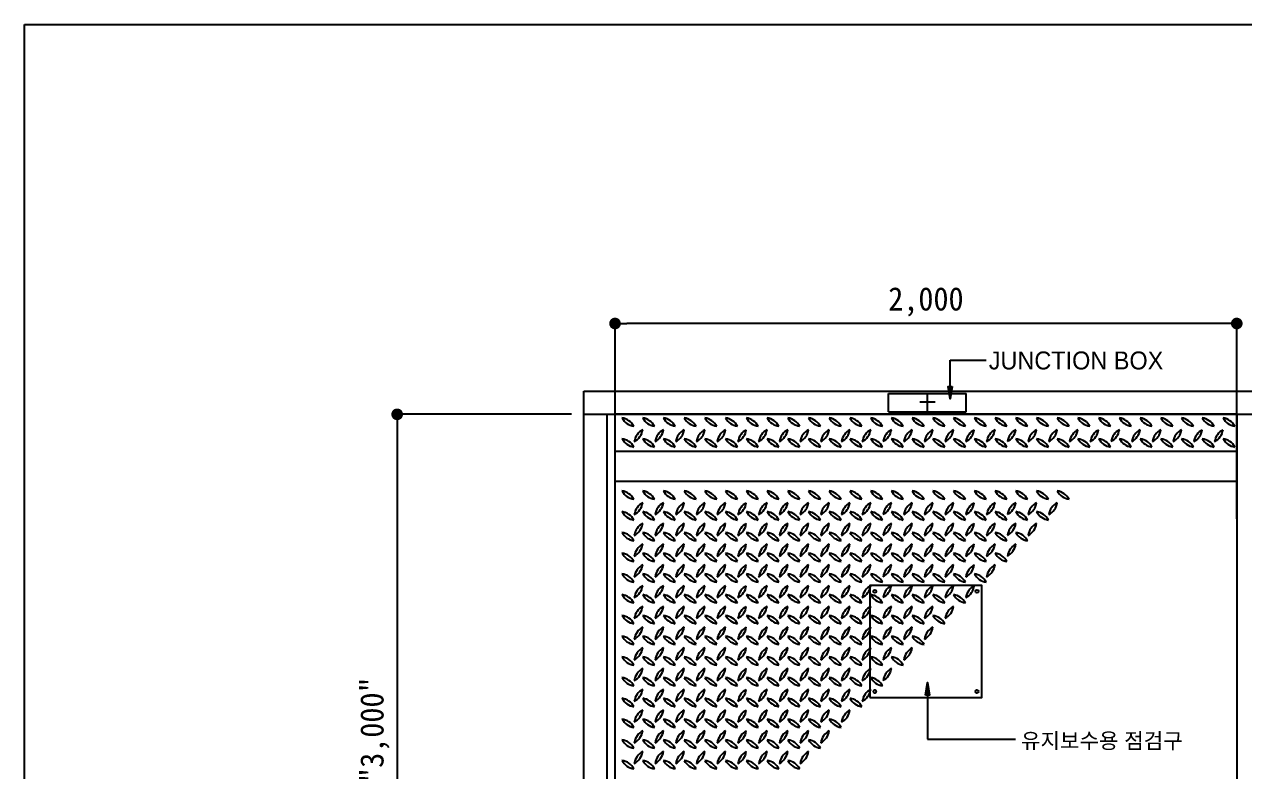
# Model space of a CAD drawing. Header units: millimetres. Extents: x 0 to 24690, y 0 to 8910.
# Drawn here: x 0 to 3922, y 6511 to 8910 of the extents above; entities that cross this region are included whole.
import ezdxf

# ---------------------------------------------------------------- set-up
doc = ezdxf.new("R2010")
doc.units = ezdxf.units.MM
doc.header["$LTSCALE"] = 400
doc.header["$MEASUREMENT"] = 0
doc.header["$PDSIZE"] = -5
doc.linetypes.add('HIDDEN', pattern=[9.525, 6.35, -3.175])
doc.layers.get('0').update_dxf_attribs({"linetype": 'CONTINUOUS'})
doc.layers.get('Defpoints').update_dxf_attribs({"color": 161, "linetype": 'CONTINUOUS'})
for name, color, linetype in [('DIM', 7, 'CONTINUOUS'), ('SOLID_COL', 7, 'CONTINUOUS'), ('건축120130$0$MARK', 3, 'CONTINUOUS')]:
    doc.layers.add(name, color=color, linetype=linetype)
doc.styles.add('2020음성 1차', font='나눔고딕Bold.ttf')
doc.styles.get("Standard").update_dxf_attribs({"font": 'SYMBOL'})
doc.styles.add('돋움체', font='')
doc.styles.add('울릉도M', font='')
doc.styles.get('돋움체').set_extended_font_data('DotumChe')
doc.styles.get('울릉도M').set_extended_font_data('HY울릉도M')
doc.dimstyles.new('std_style', dxfattribs={"dimtxt": 3, "dimasz": 1, "dimexe": 1.5, "dimexo": 2, "dimgap": 1, "dimtad": 1, "dimtoh": 1, "dimdec": 0, "dimzin": 0, "dimdsep": 46, "dimtxsty": 'Standard', "dimblk": '01420DDOT01', "dimblk1": '01420DDOT01', "dimblk2": '01420DDOT01', "dimcen": 2.5, "dimdle": 8, "dimclrd": 256, "dimclre": 256, "dimclrt": 256, "dimadec": 1, "dimazin": 0, "dimtfac": 1, "dimtdec": 0, "dimtix": 1, "dimtmove": 2, "dimatfit": 3, "dimldrblk": 'CLOSEDBLANK', "dimfxl": 1, "dimtolj": 1, "dimtzin": 0, "dimlwd": -1, "dimlwe": -1, "dimarcsym": 0})
doc.dimstyles.new('류재성$0', dxfattribs={"dimscale": 50, "dimtxt": 3, "dimasz": 1.5, "dimexe": 0, "dimexo": 2, "dimgap": 1, "dimtad": 1, "dimdec": 0, "dimdsep": 46, "dimlunit": 6, "dimtxsty": '2020음성 1차', "dimblk1": 'DOT', "dimblk2": 'DOT', "dimsah": 1, "dimcen": 0.09, "dimclrt": 4, "dimadec": 0, "dimazin": 0, "dimtfac": 1, "dimtdec": 4, "dimtofl": 0, "dimtmove": 0, "dimatfit": 3, "dimldrblk": 'DOT', "dimfxl": 1, "dimtolj": 1, "dimtzin": 0, "dimarcsym": 0})

# ---------------------------------------------------------------- blocks, each defined once
blk = doc.blocks.new('_Dot')
at = {"color": 0, "linetype": 'ByBlock', "lineweight": -2}
blk.add_line((-0.5, 0), (-1, 0), dxfattribs=at)
at = {"color": 0, "linetype": 'ByBlock', "const_width": 0.5}
blk.add_lwpolyline([(-0.25, 0, 1), (0.25, 0, 1)], format="xyb", close=True, dxfattribs=at)
blk = doc.blocks.new('*D59')
at = {"layer": 'Defpoints', "color": 0}
for p in [(1809.9, 7656.4), (1199.2, 4656.4), (1524.9, 4656.4)]:
    blk.add_point(p, dxfattribs=at)
at = {"layer": 'SOLID_COL', "color": 0, "lineweight": -2}
for p, q in [((1759.9, 7656.4), (1199.2, 7656.4)), ((1199.2, 7618.9), (1199.2, 4693.9)), ((1474.9, 4656.4), (1199.2, 4656.4))]:
    blk.add_line(p, q, dxfattribs=at)
at = {"layer": 'SOLID_COL', "color": 0, "linetype": 'ByBlock', "lineweight": -2, "xscale": 37.5, "yscale": 37.5, "zscale": 37.5}
for p, rotation in [((1199.2, 7656.4), 90), ((1199.2, 4656.4), 270)]:
    blk.add_blockref('_Dot', p, dxfattribs=dict(at, rotation=rotation))
at = {"layer": 'SOLID_COL', "color": 4, "insert": (1127.5, 6156.4), "char_height": 75, "attachment_point": 5, "rotation": 90, "style": '돋움체'}
blk.add_mtext('\\A1;DOCK LEVELER LENGTH="3,000"', dxfattribs=at)
blk = doc.blocks.new('*D65')
at = {"layer": 'Defpoints', "color": 0}
for p in [(1899.9, 7948.4), (1899.9, 7270.3), (3899.9, 7270.3)]:
    blk.add_point(p, dxfattribs=at)
at = {"layer": 'SOLID_COL', "color": 0, "lineweight": -2}
for p, q in [((1899.9, 7320.3), (1899.9, 7948.4)), ((3862.4, 7948.4), (1937.4, 7948.4)), ((3899.9, 7320.3), (3899.9, 7948.4))]:
    blk.add_line(p, q, dxfattribs=at)
at = {"layer": 'SOLID_COL', "color": 0, "linetype": 'ByBlock', "lineweight": -2, "xscale": 37.5, "yscale": 37.5, "zscale": 37.5, "rotation": 180}
blk.add_blockref('_Dot', (1899.9, 7948.4), dxfattribs=at)
at = {"layer": 'SOLID_COL', "color": 0, "linetype": 'ByBlock', "lineweight": -2, "xscale": 37.5, "yscale": 37.5, "zscale": 37.5}
blk.add_blockref('_Dot', (3899.9, 7948.4), dxfattribs=at)
at = {"layer": 'SOLID_COL', "color": 4, "insert": (2899.9, 8018), "char_height": 75, "attachment_point": 5, "style": '돋움체'}
blk.add_mtext('\\A1;2,000', dxfattribs=at)
blk = doc.blocks.new('01420DDOT01')
blk.add_line((-1.5, 0), (1.5, 0))
at = {"const_width": 0.5}
blk.add_lwpolyline([(-0.25, 0, 1), (0.25, 0, 1)], format="xyb", close=True, dxfattribs=at)

msp = doc.modelspace()

# ---------------------------------------------------------------- linework, layer by layer
at = {"color": 4}
for p, q in [((1899.9, 4656.4), (1899.9, 7656.4)), ((3899.9, 7656.4), (1899.9, 7656.4)), ((3899.9, 7656.4), (3899.9, 4656.4))]:
    msp.add_line(p, q, dxfattribs=at)
for p, q in [((3899.9, 7536.4), (1899.9, 7536.4)), ((3899.9, 7440.8), (1899.9, 7440.8))]:
    msp.add_line(p, q)
msp.add_lwpolyline([(2719.9, 6746.4), (3079.9, 6746.4), (3079.9, 7106.4), (2719.9, 7106.4)], close=True)
for centre in [(2735.7, 7087.5), (3064.2, 7087.5), (2735.7, 6765.3), (3064.2, 6765.3)]:
    msp.add_circle(centre, 5)
for centre, start, end in [((1968.2, 7669.2), 208.0444, 261.459), ((1914.6, 7593.5), 28.0444, 81.459), ((2034.8, 7669.2), 208.0444, 261.459), ((1981.3, 7593.5), 28.0444, 81.459), ((2101.5, 7669.2), 208.0444, 261.459), ((2048, 7593.5), 28.0444, 81.459), ((2168.2, 7669.2), 208.0444, 261.459), ((2114.6, 7593.5), 28.0444, 81.459), ((2234.8, 7669.2), 208.0444, 261.459), ((2181.3, 7593.5), 28.0444, 81.459), ((2301.5, 7669.2), 208.0444, 261.459), ((2248, 7593.5), 28.0444, 81.459), ((2368.2, 7669.2), 208.0444, 261.459), ((2314.6, 7593.5), 28.0444, 81.459), ((2434.8, 7669.2), 208.0444, 261.459), ((2381.3, 7593.5), 28.0444, 81.459), ((2501.5, 7669.2), 208.0444, 261.459), ((2448, 7593.5), 28.0444, 81.459), ((2568.2, 7669.2), 208.0444, 261.459), ((2514.6, 7593.5), 28.0444, 81.459), ((2634.8, 7669.2), 208.0444, 261.459), ((2581.3, 7593.5), 28.0444, 81.459), ((2701.5, 7669.2), 208.0444, 261.459), ((2648, 7593.5), 28.0444, 81.459), ((2768.2, 7669.2), 208.0444, 261.459), ((2714.6, 7593.5), 28.0444, 81.459), ((2834.8, 7669.2), 208.0444, 261.459), ((2781.3, 7593.5), 28.0444, 81.459), ((2901.5, 7669.2), 208.0444, 261.459), ((2848, 7593.5), 28.0444, 81.459), ((2968.2, 7669.2), 208.0444, 261.459), ((2914.6, 7593.5), 28.0444, 81.459), ((3034.8, 7669.2), 208.0444, 261.459), ((2981.3, 7593.5), 28.0444, 81.459), ((3101.5, 7669.2), 208.0444, 261.459), ((3048, 7593.5), 28.0444, 81.459), ((3168.2, 7669.2), 208.0444, 261.459), ((3114.6, 7593.5), 28.0444, 81.459), ((3234.8, 7669.2), 208.0444, 261.459), ((3181.3, 7593.5), 28.0444, 81.459), ((3301.5, 7669.2), 208.0444, 261.459), ((3248, 7593.5), 28.0444, 81.459), ((3368.2, 7669.2), 208.0444, 261.459), ((3314.6, 7593.5), 28.0444, 81.459), ((3434.8, 7669.2), 208.0444, 261.459), ((3381.3, 7593.5), 28.0444, 81.459), ((3501.5, 7669.2), 208.0444, 261.459), ((3448, 7593.5), 28.0444, 81.459), ((3568.2, 7669.2), 208.0444, 261.459), ((3514.6, 7593.5), 28.0444, 81.459), ((3634.8, 7669.2), 208.0444, 261.459), ((3581.3, 7593.5), 28.0444, 81.459), ((3701.5, 7669.2), 208.0444, 261.459), ((3648, 7593.5), 28.0444, 81.459), ((3768.2, 7669.2), 208.0444, 261.459), ((3714.6, 7593.5), 28.0444, 81.459), ((3834.8, 7669.2), 208.0444, 261.459), ((3781.3, 7593.5), 28.0444, 81.459), ((3901.5, 7669.2), 208.0444, 261.459), ((3848, 7593.5), 28.0444, 81.459), ((1914.6, 7526.8), 28.0444, 81.459), ((1968.2, 7602.6), 208.0444, 261.459), ((1937.5, 7614.6), 298.0444, 351.459), ((2013.3, 7561), 118.0444, 171.459), ((1981.3, 7526.8), 28.0444, 81.459), ((2034.8, 7602.6), 208.0444, 261.459), ((2004.2, 7614.6), 298.0444, 351.459), ((2079.9, 7561), 118.0444, 171.459), ((2048, 7526.8), 28.0444, 81.459), ((2101.5, 7602.6), 208.0444, 261.459), ((2070.9, 7614.6), 298.0444, 351.459), ((2146.6, 7561), 118.0444, 171.459), ((2168.2, 7602.6), 208.0444, 261.459), ((2114.6, 7526.8), 28.0444, 81.459), ((2137.5, 7614.6), 298.0444, 351.459), ((2213.3, 7561), 118.0444, 171.459), ((2234.8, 7602.6), 208.0444, 261.459), ((2181.3, 7526.8), 28.0444, 81.459), ((2204.2, 7614.6), 298.0444, 351.459), ((2279.9, 7561), 118.0444, 171.459), ((2301.5, 7602.6), 208.0444, 261.459), ((2248, 7526.8), 28.0444, 81.459), ((2270.9, 7614.6), 298.0444, 351.459), ((2346.6, 7561), 118.0444, 171.459), ((2368.2, 7602.6), 208.0444, 261.459), ((2314.6, 7526.8), 28.0444, 81.459), ((2337.5, 7614.6), 298.0444, 351.459), ((2413.3, 7561), 118.0444, 171.459), ((2434.8, 7602.6), 208.0444, 261.459), ((2381.3, 7526.8), 28.0444, 81.459), ((2404.2, 7614.6), 298.0444, 351.459), ((2479.9, 7561), 118.0444, 171.459), ((2501.5, 7602.6), 208.0444, 261.459), ((2448, 7526.8), 28.0444, 81.459), ((2470.9, 7614.6), 298.0444, 351.459), ((2546.6, 7561), 118.0444, 171.459), ((2568.2, 7602.6), 208.0444, 261.459), ((2514.6, 7526.8), 28.0444, 81.459), ((2537.5, 7614.6), 298.0444, 351.459), ((2613.3, 7561), 118.0444, 171.459), ((2634.8, 7602.6), 208.0444, 261.459), ((2581.3, 7526.8), 28.0444, 81.459), ((2604.2, 7614.6), 298.0444, 351.459), ((2679.9, 7561), 118.0444, 171.459), ((2701.5, 7602.6), 208.0444, 261.459), ((2648, 7526.8), 28.0444, 81.459), ((2670.9, 7614.6), 298.0444, 351.459), ((2746.6, 7561), 118.0444, 171.459), ((2768.2, 7602.6), 208.0444, 261.459), ((2714.6, 7526.8), 28.0444, 81.459), ((2737.5, 7614.6), 298.0444, 351.459), ((2813.3, 7561), 118.0444, 171.459), ((2834.8, 7602.6), 208.0444, 261.459), ((2781.3, 7526.8), 28.0444, 81.459), ((2804.2, 7614.6), 298.0444, 351.459), ((2879.9, 7561), 118.0444, 171.459), ((2901.5, 7602.6), 208.0444, 261.459), ((2848, 7526.8), 28.0444, 81.459), ((2870.9, 7614.6), 298.0444, 351.459), ((2946.6, 7561), 118.0444, 171.459), ((2968.2, 7602.6), 208.0444, 261.459), ((2914.6, 7526.8), 28.0444, 81.459), ((2937.5, 7614.6), 298.0444, 351.459), ((3013.3, 7561), 118.0444, 171.459), ((3034.8, 7602.6), 208.0444, 261.459), ((2981.3, 7526.8), 28.0444, 81.459), ((3004.2, 7614.6), 298.0444, 351.459), ((3079.9, 7561), 118.0444, 171.459), ((3101.5, 7602.6), 208.0444, 261.459), ((3048, 7526.8), 28.0444, 81.459), ((3070.9, 7614.6), 298.0444, 351.459), ((3146.6, 7561), 118.0444, 171.459), ((3168.2, 7602.6), 208.0444, 261.459), ((3114.6, 7526.8), 28.0444, 81.459), ((3137.5, 7614.6), 298.0444, 351.459), ((3213.3, 7561), 118.0444, 171.459), ((3234.8, 7602.6), 208.0444, 261.459), ((3181.3, 7526.8), 28.0444, 81.459), ((3204.2, 7614.6), 298.0444, 351.459), ((3279.9, 7561), 118.0444, 171.459), ((3301.5, 7602.6), 208.0444, 261.459), ((3248, 7526.8), 28.0444, 81.459), ((3270.9, 7614.6), 298.0444, 351.459), ((3346.6, 7561), 118.0444, 171.459), ((3368.2, 7602.6), 208.0444, 261.459), ((3314.6, 7526.8), 28.0444, 81.459), ((3337.5, 7614.6), 298.0444, 351.459), ((3413.3, 7561), 118.0444, 171.459), ((3434.8, 7602.6), 208.0444, 261.459), ((3381.3, 7526.8), 28.0444, 81.459), ((3404.2, 7614.6), 298.0444, 351.459), ((3479.9, 7561), 118.0444, 171.459), ((3501.5, 7602.6), 208.0444, 261.459), ((3448, 7526.8), 28.0444, 81.459), ((3470.9, 7614.6), 298.0444, 351.459), ((3546.6, 7561), 118.0444, 171.459), ((3568.2, 7602.6), 208.0444, 261.459), ((3514.6, 7526.8), 28.0444, 81.459), ((3537.5, 7614.6), 298.0444, 351.459), ((3613.3, 7561), 118.0444, 171.459), ((3634.8, 7602.6), 208.0444, 261.459), ((3581.3, 7526.8), 28.0444, 81.459), ((3604.2, 7614.6), 298.0444, 351.459), ((3679.9, 7561), 118.0444, 171.459), ((3701.5, 7602.6), 208.0444, 261.459), ((3648, 7526.8), 28.0444, 81.459), ((3670.9, 7614.6), 298.0444, 351.459), ((3746.6, 7561), 118.0444, 171.459), ((3768.2, 7602.6), 208.0444, 261.459), ((3714.6, 7526.8), 28.0444, 81.459), ((3737.5, 7614.6), 298.0444, 351.459), ((3813.3, 7561), 118.0444, 171.459), ((3834.8, 7602.6), 208.0444, 261.459), ((3781.3, 7526.8), 28.0444, 81.459), ((3804.2, 7614.6), 298.0444, 351.459), ((3879.9, 7561), 118.0444, 171.459), ((3901.5, 7602.6), 208.0444, 261.459), ((3848, 7526.8), 28.0444, 81.459), ((1968.2, 7434.6), 208.0444, 261.459), ((1914.6, 7358.8), 28.0444, 81.459), ((2034.8, 7434.6), 208.0444, 261.459), ((1981.3, 7358.8), 28.0444, 81.459), ((2101.5, 7434.6), 208.0444, 261.459), ((2048, 7358.8), 28.0444, 81.459), ((2168.2, 7434.6), 208.0444, 261.459), ((2114.6, 7358.8), 28.0444, 81.459), ((2234.8, 7434.6), 208.0444, 261.459), ((2181.3, 7358.8), 28.0444, 81.459), ((2301.5, 7434.6), 208.0444, 261.459), ((2248, 7358.8), 28.0444, 81.459), ((2368.2, 7434.6), 208.0444, 261.459), ((2314.6, 7358.8), 28.0444, 81.459), ((2434.8, 7434.6), 208.0444, 261.459), ((2381.3, 7358.8), 28.0444, 81.459), ((2501.5, 7434.6), 208.0444, 261.459), ((2448, 7358.8), 28.0444, 81.459), ((2568.2, 7434.6), 208.0444, 261.459), ((2514.6, 7358.8), 28.0444, 81.459), ((2634.8, 7434.6), 208.0444, 261.459), ((2581.3, 7358.8), 28.0444, 81.459), ((2701.5, 7434.6), 208.0444, 261.459), ((2648, 7358.8), 28.0444, 81.459), ((2768.2, 7434.6), 208.0444, 261.459), ((2714.6, 7358.8), 28.0444, 81.459), ((2834.8, 7434.6), 208.0444, 261.459), ((2781.3, 7358.8), 28.0444, 81.459), ((2901.5, 7434.6), 208.0444, 261.459), ((2848, 7358.8), 28.0444, 81.459), ((2968.2, 7434.6), 208.0444, 261.459), ((2914.6, 7358.8), 28.0444, 81.459), ((3034.8, 7434.6), 208.0444, 261.459), ((2981.3, 7358.8), 28.0444, 81.459), ((3101.5, 7434.6), 208.0444, 261.459), ((3048, 7358.8), 28.0444, 81.459), ((3168.2, 7434.6), 208.0444, 261.459), ((3114.6, 7358.8), 28.0444, 81.459), ((3234.8, 7434.6), 208.0444, 261.459), ((3181.3, 7358.8), 28.0444, 81.459), ((3301.5, 7434.6), 208.0444, 261.459), ((3248, 7358.8), 28.0444, 81.459), ((3368.2, 7434.6), 208.0444, 261.459), ((3314.6, 7358.8), 28.0444, 81.459), ((1914.6, 7292.2), 28.0444, 81.459), ((1968.2, 7367.9), 208.0444, 261.459), ((1937.5, 7379.9), 298.0444, 351.459), ((2013.3, 7326.3), 118.0444, 171.459), ((1981.3, 7292.2), 28.0444, 81.459), ((2034.8, 7367.9), 208.0444, 261.459), ((2004.2, 7379.9), 298.0444, 351.459), ((2079.9, 7326.3), 118.0444, 171.459), ((2048, 7292.2), 28.0444, 81.459), ((2101.5, 7367.9), 208.0444, 261.459), ((2070.9, 7379.9), 298.0444, 351.459), ((2146.6, 7326.3), 118.0444, 171.459), ((2168.2, 7367.9), 208.0444, 261.459), ((2114.6, 7292.2), 28.0444, 81.459), ((2137.5, 7379.9), 298.0444, 351.459), ((2213.3, 7326.3), 118.0444, 171.459), ((2234.8, 7367.9), 208.0444, 261.459), ((2181.3, 7292.2), 28.0444, 81.459), ((2204.2, 7379.9), 298.0444, 351.459), ((2279.9, 7326.3), 118.0444, 171.459), ((2301.5, 7367.9), 208.0444, 261.459), ((2248, 7292.2), 28.0444, 81.459), ((2270.9, 7379.9), 298.0444, 351.459), ((2346.6, 7326.3), 118.0444, 171.459), ((2368.2, 7367.9), 208.0444, 261.459), ((2314.6, 7292.2), 28.0444, 81.459), ((2337.5, 7379.9), 298.0444, 351.459), ((2413.3, 7326.3), 118.0444, 171.459), ((2434.8, 7367.9), 208.0444, 261.459), ((2381.3, 7292.2), 28.0444, 81.459), ((2404.2, 7379.9), 298.0444, 351.459), ((2479.9, 7326.3), 118.0444, 171.459), ((2501.5, 7367.9), 208.0444, 261.459), ((2448, 7292.2), 28.0444, 81.459), ((2470.9, 7379.9), 298.0444, 351.459), ((2546.6, 7326.3), 118.0444, 171.459), ((2568.2, 7367.9), 208.0444, 261.459), ((2514.6, 7292.2), 28.0444, 81.459), ((2537.5, 7379.9), 298.0444, 351.459), ((2613.3, 7326.3), 118.0444, 171.459), ((2634.8, 7367.9), 208.0444, 261.459), ((2581.3, 7292.2), 28.0444, 81.459), ((2604.2, 7379.9), 298.0444, 351.459), ((2679.9, 7326.3), 118.0444, 171.459), ((2701.5, 7367.9), 208.0444, 261.459), ((2648, 7292.2), 28.0444, 81.459), ((2670.9, 7379.9), 298.0444, 351.459), ((2746.6, 7326.3), 118.0444, 171.459), ((2768.2, 7367.9), 208.0444, 261.459), ((2714.6, 7292.2), 28.0444, 81.459), ((2737.5, 7379.9), 298.0444, 351.459), ((2813.3, 7326.3), 118.0444, 171.459), ((2834.8, 7367.9), 208.0444, 261.459), ((2781.3, 7292.2), 28.0444, 81.459), ((2804.2, 7379.9), 298.0444, 351.459), ((2879.9, 7326.3), 118.0444, 171.459), ((2901.5, 7367.9), 208.0444, 261.459), ((2848, 7292.2), 28.0444, 81.459), ((2870.9, 7379.9), 298.0444, 351.459), ((2946.6, 7326.3), 118.0444, 171.459), ((2968.2, 7367.9), 208.0444, 261.459), ((2914.6, 7292.2), 28.0444, 81.459), ((2937.5, 7379.9), 298.0444, 351.459), ((3013.3, 7326.3), 118.0444, 171.459), ((3034.8, 7367.9), 208.0444, 261.459), ((2981.3, 7292.2), 28.0444, 81.459), ((3004.2, 7379.9), 298.0444, 351.459), ((3079.9, 7326.3), 118.0444, 171.459), ((3101.5, 7367.9), 208.0444, 261.459), ((3048, 7292.2), 28.0444, 81.459), ((3070.9, 7379.9), 298.0444, 351.459), ((3146.6, 7326.3), 118.0444, 171.459), ((3168.2, 7367.9), 208.0444, 261.459), ((3114.6, 7292.2), 28.0444, 81.459), ((3137.5, 7379.9), 298.0444, 351.459), ((3213.3, 7326.3), 118.0444, 171.459), ((3234.8, 7367.9), 208.0444, 261.459), ((3181.3, 7292.2), 28.0444, 81.459), ((3204.2, 7379.9), 298.0444, 351.459), ((3279.9, 7326.3), 118.0444, 171.459), ((3301.5, 7367.9), 208.0444, 261.459), ((3248, 7292.2), 28.0444, 81.459), ((3270.9, 7379.9), 298.0444, 351.459), ((3346.6, 7326.3), 118.0444, 171.459), ((1937.5, 7313.2), 298.0444, 351.459), ((2013.3, 7259.7), 118.0444, 171.459), ((2004.2, 7313.2), 298.0444, 351.459), ((2079.9, 7259.7), 118.0444, 171.459), ((2070.9, 7313.2), 298.0444, 351.459), ((2146.6, 7259.7), 118.0444, 171.459), ((2137.5, 7313.2), 298.0444, 351.459), ((2213.3, 7259.7), 118.0444, 171.459), ((2204.2, 7313.2), 298.0444, 351.459), ((2279.9, 7259.7), 118.0444, 171.459), ((2270.9, 7313.2), 298.0444, 351.459), ((2346.6, 7259.7), 118.0444, 171.459), ((2337.5, 7313.2), 298.0444, 351.459), ((2413.3, 7259.7), 118.0444, 171.459), ((2404.2, 7313.2), 298.0444, 351.459), ((2479.9, 7259.7), 118.0444, 171.459), ((2470.9, 7313.2), 298.0444, 351.459), ((2546.6, 7259.7), 118.0444, 171.459), ((2537.5, 7313.2), 298.0444, 351.459), ((2613.3, 7259.7), 118.0444, 171.459), ((2604.2, 7313.2), 298.0444, 351.459), ((2679.9, 7259.7), 118.0444, 171.459), ((2670.9, 7313.2), 298.0444, 351.459), ((2746.6, 7259.7), 118.0444, 171.459), ((2737.5, 7313.2), 298.0444, 351.459), ((2813.3, 7259.7), 118.0444, 171.459), ((2804.2, 7313.2), 298.0444, 351.459), ((2879.9, 7259.7), 118.0444, 171.459), ((2870.9, 7313.2), 298.0444, 351.459), ((2946.6, 7259.7), 118.0444, 171.459), ((2937.5, 7313.2), 298.0444, 351.459), ((3013.3, 7259.7), 118.0444, 171.459), ((3004.2, 7313.2), 298.0444, 351.459), ((3079.9, 7259.7), 118.0444, 171.459), ((3070.9, 7313.2), 298.0444, 351.459), ((3146.6, 7259.7), 118.0444, 171.459), ((3137.5, 7313.2), 298.0444, 351.459), ((3213.3, 7259.7), 118.0444, 171.459), ((3204.2, 7313.2), 298.0444, 351.459), ((3279.9, 7259.7), 118.0444, 171.459), ((1968.2, 7301.2), 208.0444, 261.459), ((1914.6, 7225.5), 28.0444, 81.459), ((2034.8, 7301.2), 208.0444, 261.459), ((1981.3, 7225.5), 28.0444, 81.459), ((2101.5, 7301.2), 208.0444, 261.459), ((2048, 7225.5), 28.0444, 81.459), ((2168.2, 7301.2), 208.0444, 261.459), ((2114.6, 7225.5), 28.0444, 81.459), ((2234.8, 7301.2), 208.0444, 261.459), ((2181.3, 7225.5), 28.0444, 81.459), ((2301.5, 7301.2), 208.0444, 261.459), ((2248, 7225.5), 28.0444, 81.459), ((2368.2, 7301.2), 208.0444, 261.459), ((2314.6, 7225.5), 28.0444, 81.459), ((2434.8, 7301.2), 208.0444, 261.459), ((2381.3, 7225.5), 28.0444, 81.459), ((2501.5, 7301.2), 208.0444, 261.459), ((2448, 7225.5), 28.0444, 81.459), ((2568.2, 7301.2), 208.0444, 261.459), ((2514.6, 7225.5), 28.0444, 81.459), ((2634.8, 7301.2), 208.0444, 261.459), ((2581.3, 7225.5), 28.0444, 81.459), ((2701.5, 7301.2), 208.0444, 261.459), ((2648, 7225.5), 28.0444, 81.459), ((2768.2, 7301.2), 208.0444, 261.459), ((2714.6, 7225.5), 28.0444, 81.459), ((2834.8, 7301.2), 208.0444, 261.459), ((2781.3, 7225.5), 28.0444, 81.459), ((2901.5, 7301.2), 208.0444, 261.459), ((2848, 7225.5), 28.0444, 81.459), ((2968.2, 7301.2), 208.0444, 261.459), ((2914.6, 7225.5), 28.0444, 81.459), ((3034.8, 7301.2), 208.0444, 261.459), ((2981.3, 7225.5), 28.0444, 81.459), ((3101.5, 7301.2), 208.0444, 261.459), ((3048, 7225.5), 28.0444, 81.459), ((3168.2, 7301.2), 208.0444, 261.459), ((3114.6, 7225.5), 28.0444, 81.459), ((3234.8, 7301.2), 208.0444, 261.459), ((3181.3, 7225.5), 28.0444, 81.459), ((1937.5, 7246.5), 298.0444, 351.459), ((2013.3, 7193), 118.0444, 171.459), ((2004.2, 7246.5), 298.0444, 351.459), ((2079.9, 7193), 118.0444, 171.459), ((2070.9, 7246.5), 298.0444, 351.459), ((2146.6, 7193), 118.0444, 171.459), ((2137.5, 7246.5), 298.0444, 351.459), ((2213.3, 7193), 118.0444, 171.459), ((2204.2, 7246.5), 298.0444, 351.459), ((2279.9, 7193), 118.0444, 171.459), ((2270.9, 7246.5), 298.0444, 351.459), ((2346.6, 7193), 118.0444, 171.459), ((2337.5, 7246.5), 298.0444, 351.459), ((2413.3, 7193), 118.0444, 171.459), ((2404.2, 7246.5), 298.0444, 351.459), ((2479.9, 7193), 118.0444, 171.459), ((2470.9, 7246.5), 298.0444, 351.459), ((2546.6, 7193), 118.0444, 171.459), ((2537.5, 7246.5), 298.0444, 351.459), ((2613.3, 7193), 118.0444, 171.459), ((2604.2, 7246.5), 298.0444, 351.459), ((2679.9, 7193), 118.0444, 171.459), ((2670.9, 7246.5), 298.0444, 351.459), ((2746.6, 7193), 118.0444, 171.459), ((2737.5, 7246.5), 298.0444, 351.459), ((2813.3, 7193), 118.0444, 171.459), ((2804.2, 7246.5), 298.0444, 351.459), ((2879.9, 7193), 118.0444, 171.459), ((2870.9, 7246.5), 298.0444, 351.459), ((2946.6, 7193), 118.0444, 171.459), ((2937.5, 7246.5), 298.0444, 351.459), ((3013.3, 7193), 118.0444, 171.459), ((3004.2, 7246.5), 298.0444, 351.459), ((3079.9, 7193), 118.0444, 171.459), ((3070.9, 7246.5), 298.0444, 351.459), ((3146.6, 7193), 118.0444, 171.459), ((3137.5, 7246.5), 298.0444, 351.459), ((3213.3, 7193), 118.0444, 171.459), ((1968.2, 7234.6), 208.0444, 261.459), ((1914.6, 7158.8), 28.0444, 81.459), ((2034.8, 7234.6), 208.0444, 261.459), ((1981.3, 7158.8), 28.0444, 81.459), ((2101.5, 7234.6), 208.0444, 261.459), ((2048, 7158.8), 28.0444, 81.459), ((2168.2, 7234.6), 208.0444, 261.459), ((2114.6, 7158.8), 28.0444, 81.459), ((2234.8, 7234.6), 208.0444, 261.459), ((2181.3, 7158.8), 28.0444, 81.459), ((2301.5, 7234.6), 208.0444, 261.459), ((2248, 7158.8), 28.0444, 81.459), ((2368.2, 7234.6), 208.0444, 261.459), ((2314.6, 7158.8), 28.0444, 81.459), ((2434.8, 7234.6), 208.0444, 261.459), ((2381.3, 7158.8), 28.0444, 81.459), ((2501.5, 7234.6), 208.0444, 261.459), ((2448, 7158.8), 28.0444, 81.459), ((2568.2, 7234.6), 208.0444, 261.459), ((2514.6, 7158.8), 28.0444, 81.459), ((2634.8, 7234.6), 208.0444, 261.459), ((2581.3, 7158.8), 28.0444, 81.459), ((2701.5, 7234.6), 208.0444, 261.459), ((2648, 7158.8), 28.0444, 81.459), ((2768.2, 7234.6), 208.0444, 261.459), ((2714.6, 7158.8), 28.0444, 81.459), ((2834.8, 7234.6), 208.0444, 261.459), ((2781.3, 7158.8), 28.0444, 81.459), ((2901.5, 7234.6), 208.0444, 261.459), ((2848, 7158.8), 28.0444, 81.459), ((2968.2, 7234.6), 208.0444, 261.459), ((2914.6, 7158.8), 28.0444, 81.459), ((3034.8, 7234.6), 208.0444, 261.459), ((2981.3, 7158.8), 28.0444, 81.459), ((3101.5, 7234.6), 208.0444, 261.459), ((3048, 7158.8), 28.0444, 81.459), ((3168.2, 7234.6), 208.0444, 261.459), ((3114.6, 7158.8), 28.0444, 81.459), ((1968.2, 7167.9), 208.0444, 261.459), ((1914.6, 7092.2), 28.0444, 81.459), ((1937.5, 7179.9), 298.0444, 351.459), ((2013.3, 7126.3), 118.0444, 171.459), ((2034.8, 7167.9), 208.0444, 261.459), ((1981.3, 7092.2), 28.0444, 81.459), ((2004.2, 7179.9), 298.0444, 351.459), ((2079.9, 7126.3), 118.0444, 171.459), ((2101.5, 7167.9), 208.0444, 261.459), ((2048, 7092.2), 28.0444, 81.459), ((2070.9, 7179.9), 298.0444, 351.459), ((2146.6, 7126.3), 118.0444, 171.459), ((2168.2, 7167.9), 208.0444, 261.459), ((2114.6, 7092.2), 28.0444, 81.459), ((2137.5, 7179.9), 298.0444, 351.459), ((2213.3, 7126.3), 118.0444, 171.459), ((2234.8, 7167.9), 208.0444, 261.459), ((2181.3, 7092.2), 28.0444, 81.459), ((2204.2, 7179.9), 298.0444, 351.459), ((2279.9, 7126.3), 118.0444, 171.459), ((2301.5, 7167.9), 208.0444, 261.459), ((2248, 7092.2), 28.0444, 81.459), ((2270.9, 7179.9), 298.0444, 351.459), ((2346.6, 7126.3), 118.0444, 171.459), ((2368.2, 7167.9), 208.0444, 261.459), ((2314.6, 7092.2), 28.0444, 81.459), ((2337.5, 7179.9), 298.0444, 351.459), ((2413.3, 7126.3), 118.0444, 171.459), ((2434.8, 7167.9), 208.0444, 261.459), ((2381.3, 7092.2), 28.0444, 81.459), ((2404.2, 7179.9), 298.0444, 351.459), ((2479.9, 7126.3), 118.0444, 171.459), ((2501.5, 7167.9), 208.0444, 261.459), ((2448, 7092.2), 28.0444, 81.459), ((2470.9, 7179.9), 298.0444, 351.459), ((2546.6, 7126.3), 118.0444, 171.459), ((2568.2, 7167.9), 208.0444, 261.459), ((2514.6, 7092.2), 28.0444, 81.459), ((2537.5, 7179.9), 298.0444, 351.459), ((2613.3, 7126.3), 118.0444, 171.459), ((2634.8, 7167.9), 208.0444, 261.459), ((2581.3, 7092.2), 28.0444, 81.459), ((2604.2, 7179.9), 298.0444, 351.459), ((2679.9, 7126.3), 118.0444, 171.459), ((2701.5, 7167.9), 208.0444, 261.459), ((2648, 7092.2), 28.0444, 81.459), ((2670.9, 7179.9), 298.0444, 351.459), ((2746.6, 7126.3), 118.0444, 171.459), ((2768.2, 7167.9), 208.0444, 261.459), ((2714.6, 7092.2), 28.0444, 81.459), ((2737.5, 7179.9), 298.0444, 351.459), ((2813.3, 7126.3), 118.0444, 171.459), ((2834.8, 7167.9), 208.0444, 261.459), ((2781.3, 7092.2), 28.0444, 81.459), ((2804.2, 7179.9), 298.0444, 351.459), ((2879.9, 7126.3), 118.0444, 171.459), ((2901.5, 7167.9), 208.0444, 261.459), ((2848, 7092.2), 28.0444, 81.459), ((2870.9, 7179.9), 298.0444, 351.459), ((2946.6, 7126.3), 118.0444, 171.459), ((2968.2, 7167.9), 208.0444, 261.459), ((2914.6, 7092.2), 28.0444, 81.459), ((2937.5, 7179.9), 298.0444, 351.459), ((3013.3, 7126.3), 118.0444, 171.459), ((3034.8, 7167.9), 208.0444, 261.459), ((2981.3, 7092.2), 28.0444, 81.459), ((3004.2, 7179.9), 298.0444, 351.459), ((3079.9, 7126.3), 118.0444, 171.459), ((3101.5, 7167.9), 208.0444, 261.459), ((3048, 7092.2), 28.0444, 81.459), ((3070.9, 7179.9), 298.0444, 351.459), ((3146.6, 7126.3), 118.0444, 171.459), ((1937.5, 7113.2), 298.0444, 351.459), ((2013.3, 7059.7), 118.0444, 171.459), ((2004.2, 7113.2), 298.0444, 351.459), ((2079.9, 7059.7), 118.0444, 171.459), ((2070.9, 7113.2), 298.0444, 351.459), ((2146.6, 7059.7), 118.0444, 171.459), ((2137.5, 7113.2), 298.0444, 351.459), ((2213.3, 7059.7), 118.0444, 171.459), ((2204.2, 7113.2), 298.0444, 351.459), ((2279.9, 7059.7), 118.0444, 171.459), ((2270.9, 7113.2), 298.0444, 351.459), ((2346.6, 7059.7), 118.0444, 171.459), ((2337.5, 7113.2), 298.0444, 351.459), ((2413.3, 7059.7), 118.0444, 171.459), ((2404.2, 7113.2), 298.0444, 351.459), ((2479.9, 7059.7), 118.0444, 171.459), ((2470.9, 7113.2), 298.0444, 351.459), ((2546.6, 7059.7), 118.0444, 171.459), ((2537.5, 7113.2), 298.0444, 351.459), ((2613.3, 7059.7), 118.0444, 171.459), ((2604.2, 7113.2), 298.0444, 351.459), ((2679.9, 7059.7), 118.0444, 171.459), ((2670.9, 7113.2), 298.0444, 351.459), ((2746.6, 7059.7), 118.0444, 171.459), ((2737.5, 7113.2), 298.0444, 351.459), ((2813.3, 7059.7), 118.0444, 171.459), ((2804.2, 7113.2), 298.0444, 351.459), ((2879.9, 7059.7), 118.0444, 171.459), ((2870.9, 7113.2), 298.0444, 351.459), ((2946.6, 7059.7), 118.0444, 171.459), ((2937.5, 7113.2), 298.0444, 351.459), ((3013.3, 7059.7), 118.0444, 171.459), ((3004.2, 7113.2), 298.0444, 351.459), ((3079.9, 7059.7), 118.0444, 171.459), ((1968.2, 7101.2), 208.0444, 261.459), ((1914.6, 7025.5), 28.0444, 81.459), ((2034.8, 7101.2), 208.0444, 261.459), ((1981.3, 7025.5), 28.0444, 81.459), ((2101.5, 7101.2), 208.0444, 261.459), ((2048, 7025.5), 28.0444, 81.459), ((2168.2, 7101.2), 208.0444, 261.459), ((2114.6, 7025.5), 28.0444, 81.459), ((2234.8, 7101.2), 208.0444, 261.459), ((2181.3, 7025.5), 28.0444, 81.459), ((2301.5, 7101.2), 208.0444, 261.459), ((2248, 7025.5), 28.0444, 81.459), ((2368.2, 7101.2), 208.0444, 261.459), ((2314.6, 7025.5), 28.0444, 81.459), ((2434.8, 7101.2), 208.0444, 261.459), ((2381.3, 7025.5), 28.0444, 81.459), ((2501.5, 7101.2), 208.0444, 261.459), ((2448, 7025.5), 28.0444, 81.459), ((2568.2, 7101.2), 208.0444, 261.459), ((2514.6, 7025.5), 28.0444, 81.459), ((2634.8, 7101.2), 208.0444, 261.459), ((2581.3, 7025.5), 28.0444, 81.459), ((2701.5, 7101.2), 208.0444, 261.459), ((2648, 7025.5), 28.0444, 81.459), ((2768.2, 7101.2), 208.0444, 261.459), ((2714.6, 7025.5), 28.0444, 81.459), ((2834.8, 7101.2), 208.0444, 261.459), ((2781.3, 7025.5), 28.0444, 81.459), ((2901.5, 7101.2), 208.0444, 261.459), ((2848, 7025.5), 28.0444, 81.459), ((2968.2, 7101.2), 208.0444, 261.459), ((2914.6, 7025.5), 28.0444, 81.459), ((3034.8, 7101.2), 208.0444, 261.459), ((2981.3, 7025.5), 28.0444, 81.459), ((1937.5, 7046.5), 298.0444, 351.459), ((2013.3, 6993), 118.0444, 171.459), ((2004.2, 7046.5), 298.0444, 351.459), ((2079.9, 6993), 118.0444, 171.459), ((2070.9, 7046.5), 298.0444, 351.459), ((2146.6, 6993), 118.0444, 171.459), ((2137.5, 7046.5), 298.0444, 351.459), ((2213.3, 6993), 118.0444, 171.459), ((2204.2, 7046.5), 298.0444, 351.459), ((2279.9, 6993), 118.0444, 171.459), ((2270.9, 7046.5), 298.0444, 351.459), ((2346.6, 6993), 118.0444, 171.459), ((2337.5, 7046.5), 298.0444, 351.459), ((2413.3, 6993), 118.0444, 171.459), ((2404.2, 7046.5), 298.0444, 351.459), ((2479.9, 6993), 118.0444, 171.459), ((2470.9, 7046.5), 298.0444, 351.459), ((2546.6, 6993), 118.0444, 171.459), ((2537.5, 7046.5), 298.0444, 351.459), ((2613.3, 6993), 118.0444, 171.459), ((2604.2, 7046.5), 298.0444, 351.459), ((2679.9, 6993), 118.0444, 171.459), ((2670.9, 7046.5), 298.0444, 351.459), ((2746.6, 6993), 118.0444, 171.459), ((2737.5, 7046.5), 298.0444, 351.459), ((2813.3, 6993), 118.0444, 171.459), ((2804.2, 7046.5), 298.0444, 351.459), ((2879.9, 6993), 118.0444, 171.459), ((2870.9, 7046.5), 298.0444, 351.459), ((2946.6, 6993), 118.0444, 171.459), ((2937.5, 7046.5), 298.0444, 351.459), ((3013.3, 6993), 118.0444, 171.459), ((1968.2, 7034.6), 208.0444, 261.459), ((1914.6, 6958.8), 28.0444, 81.459), ((2034.8, 7034.6), 208.0444, 261.459), ((1981.3, 6958.8), 28.0444, 81.459), ((2101.5, 7034.6), 208.0444, 261.459), ((2048, 6958.8), 28.0444, 81.459), ((2168.2, 7034.6), 208.0444, 261.459), ((2114.6, 6958.8), 28.0444, 81.459), ((2234.8, 7034.6), 208.0444, 261.459), ((2181.3, 6958.8), 28.0444, 81.459), ((2301.5, 7034.6), 208.0444, 261.459), ((2248, 6958.8), 28.0444, 81.459), ((2368.2, 7034.6), 208.0444, 261.459), ((2314.6, 6958.8), 28.0444, 81.459), ((2434.8, 7034.6), 208.0444, 261.459), ((2381.3, 6958.8), 28.0444, 81.459), ((2501.5, 7034.6), 208.0444, 261.459), ((2448, 6958.8), 28.0444, 81.459), ((2568.2, 7034.6), 208.0444, 261.459), ((2514.6, 6958.8), 28.0444, 81.459), ((2634.8, 7034.6), 208.0444, 261.459), ((2581.3, 6958.8), 28.0444, 81.459), ((2701.5, 7034.6), 208.0444, 261.459), ((2648, 6958.8), 28.0444, 81.459), ((2768.2, 7034.6), 208.0444, 261.459), ((2714.6, 6958.8), 28.0444, 81.459), ((2834.8, 7034.6), 208.0444, 261.459), ((2781.3, 6958.8), 28.0444, 81.459), ((2901.5, 7034.6), 208.0444, 261.459), ((2848, 6958.8), 28.0444, 81.459), ((2968.2, 7034.6), 208.0444, 261.459), ((2914.6, 6958.8), 28.0444, 81.459), ((1968.2, 6967.9), 208.0444, 261.459), ((1914.6, 6892.2), 28.0444, 81.459), ((1937.5, 6979.9), 298.0444, 351.459), ((2013.3, 6926.3), 118.0444, 171.459), ((2034.8, 6967.9), 208.0444, 261.459), ((1981.3, 6892.2), 28.0444, 81.459), ((2004.2, 6979.9), 298.0444, 351.459), ((2079.9, 6926.3), 118.0444, 171.459), ((2101.5, 6967.9), 208.0444, 261.459), ((2048, 6892.2), 28.0444, 81.459), ((2070.9, 6979.9), 298.0444, 351.459), ((2146.6, 6926.3), 118.0444, 171.459), ((2168.2, 6967.9), 208.0444, 261.459), ((2114.6, 6892.2), 28.0444, 81.459), ((2137.5, 6979.9), 298.0444, 351.459), ((2213.3, 6926.3), 118.0444, 171.459), ((2234.8, 6967.9), 208.0444, 261.459), ((2181.3, 6892.2), 28.0444, 81.459), ((2204.2, 6979.9), 298.0444, 351.459), ((2279.9, 6926.3), 118.0444, 171.459), ((2301.5, 6967.9), 208.0444, 261.459), ((2248, 6892.2), 28.0444, 81.459), ((2270.9, 6979.9), 298.0444, 351.459), ((2346.6, 6926.3), 118.0444, 171.459), ((2368.2, 6967.9), 208.0444, 261.459), ((2314.6, 6892.2), 28.0444, 81.459), ((2337.5, 6979.9), 298.0444, 351.459), ((2413.3, 6926.3), 118.0444, 171.459), ((2434.8, 6967.9), 208.0444, 261.459), ((2381.3, 6892.2), 28.0444, 81.459), ((2404.2, 6979.9), 298.0444, 351.459), ((2479.9, 6926.3), 118.0444, 171.459), ((2501.5, 6967.9), 208.0444, 261.459), ((2448, 6892.2), 28.0444, 81.459), ((2470.9, 6979.9), 298.0444, 351.459), ((2546.6, 6926.3), 118.0444, 171.459), ((2568.2, 6967.9), 208.0444, 261.459), ((2514.6, 6892.2), 28.0444, 81.459), ((2537.5, 6979.9), 298.0444, 351.459), ((2613.3, 6926.3), 118.0444, 171.459), ((2634.8, 6967.9), 208.0444, 261.459), ((2581.3, 6892.2), 28.0444, 81.459), ((2604.2, 6979.9), 298.0444, 351.459), ((2679.9, 6926.3), 118.0444, 171.459), ((2701.5, 6967.9), 208.0444, 261.459), ((2648, 6892.2), 28.0444, 81.459), ((2670.9, 6979.9), 298.0444, 351.459), ((2746.6, 6926.3), 118.0444, 171.459), ((2768.2, 6967.9), 208.0444, 261.459), ((2714.6, 6892.2), 28.0444, 81.459), ((2737.5, 6979.9), 298.0444, 351.459), ((2813.3, 6926.3), 118.0444, 171.459), ((2834.8, 6967.9), 208.0444, 261.459), ((2781.3, 6892.2), 28.0444, 81.459), ((2804.2, 6979.9), 298.0444, 351.459), ((2879.9, 6926.3), 118.0444, 171.459), ((2901.5, 6967.9), 208.0444, 261.459), ((2848, 6892.2), 28.0444, 81.459), ((2870.9, 6979.9), 298.0444, 351.459), ((2946.6, 6926.3), 118.0444, 171.459), ((1937.5, 6913.2), 298.0444, 351.459), ((2013.3, 6859.7), 118.0444, 171.459), ((2004.2, 6913.2), 298.0444, 351.459), ((2079.9, 6859.7), 118.0444, 171.459), ((2070.9, 6913.2), 298.0444, 351.459), ((2146.6, 6859.7), 118.0444, 171.459), ((2137.5, 6913.2), 298.0444, 351.459), ((2213.3, 6859.7), 118.0444, 171.459), ((2204.2, 6913.2), 298.0444, 351.459), ((2279.9, 6859.7), 118.0444, 171.459), ((2270.9, 6913.2), 298.0444, 351.459), ((2346.6, 6859.7), 118.0444, 171.459), ((2337.5, 6913.2), 298.0444, 351.459), ((2413.3, 6859.7), 118.0444, 171.459), ((2404.2, 6913.2), 298.0444, 351.459), ((2479.9, 6859.7), 118.0444, 171.459), ((2470.9, 6913.2), 298.0444, 351.459), ((2546.6, 6859.7), 118.0444, 171.459), ((2537.5, 6913.2), 298.0444, 351.459), ((2613.3, 6859.7), 118.0444, 171.459), ((2604.2, 6913.2), 298.0444, 351.459), ((2679.9, 6859.7), 118.0444, 171.459), ((2670.9, 6913.2), 298.0444, 351.459), ((2746.6, 6859.7), 118.0444, 171.459), ((2737.5, 6913.2), 298.0444, 351.459), ((2813.3, 6859.7), 118.0444, 171.459), ((2804.2, 6913.2), 298.0444, 351.459), ((2879.9, 6859.7), 118.0444, 171.459), ((1968.2, 6901.2), 208.0444, 261.459), ((1914.6, 6825.5), 28.0444, 81.459), ((2034.8, 6901.2), 208.0444, 261.459), ((1981.3, 6825.5), 28.0444, 81.459), ((2101.5, 6901.2), 208.0444, 261.459), ((2048, 6825.5), 28.0444, 81.459), ((2168.2, 6901.2), 208.0444, 261.459), ((2114.6, 6825.5), 28.0444, 81.459), ((2234.8, 6901.2), 208.0444, 261.459), ((2181.3, 6825.5), 28.0444, 81.459), ((2301.5, 6901.2), 208.0444, 261.459), ((2248, 6825.5), 28.0444, 81.459), ((2368.2, 6901.2), 208.0444, 261.459), ((2314.6, 6825.5), 28.0444, 81.459), ((2434.8, 6901.2), 208.0444, 261.459), ((2381.3, 6825.5), 28.0444, 81.459), ((2501.5, 6901.2), 208.0444, 261.459), ((2448, 6825.5), 28.0444, 81.459), ((2568.2, 6901.2), 208.0444, 261.459), ((2514.6, 6825.5), 28.0444, 81.459), ((2634.8, 6901.2), 208.0444, 261.459), ((2581.3, 6825.5), 28.0444, 81.459), ((2701.5, 6901.2), 208.0444, 261.459), ((2648, 6825.5), 28.0444, 81.459), ((2768.2, 6901.2), 208.0444, 261.459), ((2714.6, 6825.5), 28.0444, 81.459), ((2834.8, 6901.2), 208.0444, 261.459), ((2781.3, 6825.5), 28.0444, 81.459), ((1937.5, 6846.5), 298.0444, 351.459), ((2013.3, 6793), 118.0444, 171.459), ((2004.2, 6846.5), 298.0444, 351.459), ((2079.9, 6793), 118.0444, 171.459), ((2070.9, 6846.5), 298.0444, 351.459), ((2146.6, 6793), 118.0444, 171.459), ((2137.5, 6846.5), 298.0444, 351.459), ((2213.3, 6793), 118.0444, 171.459), ((2204.2, 6846.5), 298.0444, 351.459), ((2279.9, 6793), 118.0444, 171.459), ((2270.9, 6846.5), 298.0444, 351.459), ((2346.6, 6793), 118.0444, 171.459), ((2337.5, 6846.5), 298.0444, 351.459), ((2413.3, 6793), 118.0444, 171.459), ((2404.2, 6846.5), 298.0444, 351.459), ((2479.9, 6793), 118.0444, 171.459), ((2470.9, 6846.5), 298.0444, 351.459), ((2546.6, 6793), 118.0444, 171.459), ((2537.5, 6846.5), 298.0444, 351.459), ((2613.3, 6793), 118.0444, 171.459), ((2604.2, 6846.5), 298.0444, 351.459), ((2679.9, 6793), 118.0444, 171.459), ((2670.9, 6846.5), 298.0444, 351.459), ((2746.6, 6793), 118.0444, 171.459), ((2737.5, 6846.5), 298.0444, 351.459), ((2813.3, 6793), 118.0444, 171.459), ((1968.2, 6834.6), 208.0444, 261.459), ((1914.6, 6758.8), 28.0444, 81.459), ((2034.8, 6834.6), 208.0444, 261.459), ((1981.3, 6758.8), 28.0444, 81.459), ((2101.5, 6834.6), 208.0444, 261.459), ((2048, 6758.8), 28.0444, 81.459), ((2168.2, 6834.6), 208.0444, 261.459), ((2114.6, 6758.8), 28.0444, 81.459), ((2234.8, 6834.6), 208.0444, 261.459), ((2181.3, 6758.8), 28.0444, 81.459), ((2301.5, 6834.6), 208.0444, 261.459), ((2248, 6758.8), 28.0444, 81.459), ((2368.2, 6834.6), 208.0444, 261.459), ((2314.6, 6758.8), 28.0444, 81.459), ((2434.8, 6834.6), 208.0444, 261.459), ((2381.3, 6758.8), 28.0444, 81.459), ((2501.5, 6834.6), 208.0444, 261.459), ((2448, 6758.8), 28.0444, 81.459), ((2568.2, 6834.6), 208.0444, 261.459), ((2514.6, 6758.8), 28.0444, 81.459), ((2634.8, 6834.6), 208.0444, 261.459), ((2581.3, 6758.8), 28.0444, 81.459), ((2701.5, 6834.6), 208.0444, 261.459), ((2648, 6758.8), 28.0444, 81.459), ((2768.2, 6834.6), 208.0444, 261.459), ((2714.6, 6758.8), 28.0444, 81.459), ((1937.5, 6779.9), 298.0444, 351.459), ((2013.3, 6726.3), 118.0444, 171.459), ((2004.2, 6779.9), 298.0444, 351.459), ((2079.9, 6726.3), 118.0444, 171.459), ((2070.9, 6779.9), 298.0444, 351.459), ((2146.6, 6726.3), 118.0444, 171.459), ((2137.5, 6779.9), 298.0444, 351.459), ((2213.3, 6726.3), 118.0444, 171.459), ((2204.2, 6779.9), 298.0444, 351.459), ((2279.9, 6726.3), 118.0444, 171.459), ((2270.9, 6779.9), 298.0444, 351.459), ((2346.6, 6726.3), 118.0444, 171.459), ((2337.5, 6779.9), 298.0444, 351.459), ((2413.3, 6726.3), 118.0444, 171.459), ((2404.2, 6779.9), 298.0444, 351.459), ((2479.9, 6726.3), 118.0444, 171.459), ((2470.9, 6779.9), 298.0444, 351.459), ((2546.6, 6726.3), 118.0444, 171.459), ((2537.5, 6779.9), 298.0444, 351.459), ((2613.3, 6726.3), 118.0444, 171.459), ((2604.2, 6779.9), 298.0444, 351.459), ((2679.9, 6726.3), 118.0444, 171.459), ((2670.9, 6779.9), 298.0444, 351.459), ((2746.6, 6726.3), 118.0444, 171.459), ((1968.2, 6767.9), 208.0444, 261.459), ((1914.6, 6692.2), 28.0444, 81.459), ((2034.8, 6767.9), 208.0444, 261.459), ((1981.3, 6692.2), 28.0444, 81.459), ((2101.5, 6767.9), 208.0444, 261.459), ((2048, 6692.2), 28.0444, 81.459), ((2168.2, 6767.9), 208.0444, 261.459), ((2114.6, 6692.2), 28.0444, 81.459), ((2234.8, 6767.9), 208.0444, 261.459), ((2181.3, 6692.2), 28.0444, 81.459), ((2301.5, 6767.9), 208.0444, 261.459), ((2248, 6692.2), 28.0444, 81.459), ((2368.2, 6767.9), 208.0444, 261.459), ((2314.6, 6692.2), 28.0444, 81.459), ((2434.8, 6767.9), 208.0444, 261.459), ((2381.3, 6692.2), 28.0444, 81.459), ((2501.5, 6767.9), 208.0444, 261.459), ((2448, 6692.2), 28.0444, 81.459), ((2568.2, 6767.9), 208.0444, 261.459), ((2514.6, 6692.2), 28.0444, 81.459), ((2634.8, 6767.9), 208.0444, 261.459), ((2581.3, 6692.2), 28.0444, 81.459), ((2648, 6692.2), 28.0444, 81.459), ((2701.5, 6767.9), 208.0444, 261.459), ((1968.2, 6701.2), 208.0444, 261.459), ((1914.6, 6625.5), 28.0444, 81.459), ((1937.5, 6713.2), 298.0444, 351.459), ((2013.3, 6659.7), 118.0444, 171.459), ((2034.8, 6701.2), 208.0444, 261.459), ((1981.3, 6625.5), 28.0444, 81.459), ((2004.2, 6713.2), 298.0444, 351.459), ((2079.9, 6659.7), 118.0444, 171.459), ((2101.5, 6701.2), 208.0444, 261.459), ((2048, 6625.5), 28.0444, 81.459), ((2070.9, 6713.2), 298.0444, 351.459), ((2146.6, 6659.7), 118.0444, 171.459), ((2168.2, 6701.2), 208.0444, 261.459), ((2114.6, 6625.5), 28.0444, 81.459), ((2137.5, 6713.2), 298.0444, 351.459), ((2213.3, 6659.7), 118.0444, 171.459), ((2234.8, 6701.2), 208.0444, 261.459), ((2181.3, 6625.5), 28.0444, 81.459), ((2204.2, 6713.2), 298.0444, 351.459), ((2279.9, 6659.7), 118.0444, 171.459), ((2301.5, 6701.2), 208.0444, 261.459), ((2248, 6625.5), 28.0444, 81.459), ((2270.9, 6713.2), 298.0444, 351.459), ((2346.6, 6659.7), 118.0444, 171.459), ((2368.2, 6701.2), 208.0444, 261.459), ((2314.6, 6625.5), 28.0444, 81.459), ((2337.5, 6713.2), 298.0444, 351.459), ((2413.3, 6659.7), 118.0444, 171.459), ((2434.8, 6701.2), 208.0444, 261.459), ((2381.3, 6625.5), 28.0444, 81.459), ((2404.2, 6713.2), 298.0444, 351.459), ((2479.9, 6659.7), 118.0444, 171.459), ((2501.5, 6701.2), 208.0444, 261.459), ((2448, 6625.5), 28.0444, 81.459), ((2470.9, 6713.2), 298.0444, 351.459), ((2546.6, 6659.7), 118.0444, 171.459), ((2568.2, 6701.2), 208.0444, 261.459), ((2514.6, 6625.5), 28.0444, 81.459), ((2537.5, 6713.2), 298.0444, 351.459), ((2613.3, 6659.7), 118.0444, 171.459), ((2634.8, 6701.2), 208.0444, 261.459), ((2581.3, 6625.5), 28.0444, 81.459), ((2604.2, 6713.2), 298.0444, 351.459), ((2679.9, 6659.7), 118.0444, 171.459), ((1937.5, 6646.5), 298.0444, 351.459), ((2013.3, 6593), 118.0444, 171.459), ((2004.2, 6646.5), 298.0444, 351.459), ((2079.9, 6593), 118.0444, 171.459), ((2070.9, 6646.5), 298.0444, 351.459), ((2146.6, 6593), 118.0444, 171.459), ((2137.5, 6646.5), 298.0444, 351.459), ((2213.3, 6593), 118.0444, 171.459), ((2204.2, 6646.5), 298.0444, 351.459), ((2279.9, 6593), 118.0444, 171.459), ((2270.9, 6646.5), 298.0444, 351.459), ((2346.6, 6593), 118.0444, 171.459), ((2337.5, 6646.5), 298.0444, 351.459), ((2413.3, 6593), 118.0444, 171.459), ((2404.2, 6646.5), 298.0444, 351.459), ((2479.9, 6593), 118.0444, 171.459), ((2470.9, 6646.5), 298.0444, 351.459), ((2546.6, 6593), 118.0444, 171.459), ((2537.5, 6646.5), 298.0444, 351.459), ((2613.3, 6593), 118.0444, 171.459), ((1968.2, 6634.6), 208.0444, 261.459), ((1914.6, 6558.8), 28.0444, 81.459), ((2034.8, 6634.6), 208.0444, 261.459), ((1981.3, 6558.8), 28.0444, 81.459), ((2101.5, 6634.6), 208.0444, 261.459), ((2048, 6558.8), 28.0444, 81.459), ((2168.2, 6634.6), 208.0444, 261.459), ((2114.6, 6558.8), 28.0444, 81.459), ((2234.8, 6634.6), 208.0444, 261.459), ((2181.3, 6558.8), 28.0444, 81.459), ((2301.5, 6634.6), 208.0444, 261.459), ((2248, 6558.8), 28.0444, 81.459), ((2368.2, 6634.6), 208.0444, 261.459), ((2314.6, 6558.8), 28.0444, 81.459), ((2434.8, 6634.6), 208.0444, 261.459), ((2381.3, 6558.8), 28.0444, 81.459), ((2501.5, 6634.6), 208.0444, 261.459), ((2448, 6558.8), 28.0444, 81.459), ((2568.2, 6634.6), 208.0444, 261.459), ((2514.6, 6558.8), 28.0444, 81.459), ((1937.5, 6579.9), 298.0444, 351.459), ((2013.3, 6526.3), 118.0444, 171.459), ((2004.2, 6579.9), 298.0444, 351.459), ((2079.9, 6526.3), 118.0444, 171.459), ((2070.9, 6579.9), 298.0444, 351.459), ((2146.6, 6526.3), 118.0444, 171.459), ((2137.5, 6579.9), 298.0444, 351.459), ((2213.3, 6526.3), 118.0444, 171.459), ((2204.2, 6579.9), 298.0444, 351.459), ((2279.9, 6526.3), 118.0444, 171.459), ((2270.9, 6579.9), 298.0444, 351.459), ((2346.6, 6526.3), 118.0444, 171.459), ((2337.5, 6579.9), 298.0444, 351.459), ((2413.3, 6526.3), 118.0444, 171.459), ((2404.2, 6579.9), 298.0444, 351.459), ((2479.9, 6526.3), 118.0444, 171.459), ((2470.9, 6579.9), 298.0444, 351.459), ((2546.6, 6526.3), 118.0444, 171.459), ((1968.2, 6567.9), 208.0444, 261.459), ((1914.6, 6492.2), 28.0444, 81.459), ((2034.8, 6567.9), 208.0444, 261.459), ((1981.3, 6492.2), 28.0444, 81.459), ((2101.5, 6567.9), 208.0444, 261.459), ((2048, 6492.2), 28.0444, 81.459), ((2168.2, 6567.9), 208.0444, 261.459), ((2114.6, 6492.2), 28.0444, 81.459), ((2234.8, 6567.9), 208.0444, 261.459), ((2181.3, 6492.2), 28.0444, 81.459), ((2301.5, 6567.9), 208.0444, 261.459), ((2248, 6492.2), 28.0444, 81.459), ((2368.2, 6567.9), 208.0444, 261.459), ((2314.6, 6492.2), 28.0444, 81.459), ((2434.8, 6567.9), 208.0444, 261.459), ((2381.3, 6492.2), 28.0444, 81.459), ((2501.5, 6567.9), 208.0444, 261.459), ((2448, 6492.2), 28.0444, 81.459)]:
    msp.add_arc(centre, 51.9, start, end)
at = {"layer": 'Defpoints'}
msp.add_lwpolyline([(0, 8910), (12600, 8910), (12600, 0), (0, 0)], close=True, dxfattribs=at)
at = {"layer": 'DIM', "color": 1}
for p, q in [((1799.9, 4656.4), (1799.9, 7731.4)), ((1799.9, 7731.4), (3999.9, 7731.4)), ((1799.9, 7656.4), (3999.9, 7656.4)), ((1874.9, 4656.4), (1874.9, 7656.4))]:
    msp.add_line(p, q, dxfattribs=at)
at = {"layer": 'DIM', "color": 2, "linetype": 'HIDDEN'}
for p, q in [((2779.9, 7664.4), (2779.9, 7723.5)), ((2779.9, 7723.5), (3029.9, 7723.5)), ((2879.9, 7696.3), (2929.9, 7696.3)), ((2904.9, 7664.4), (2904.9, 7723.5)), ((3029.9, 7664.4), (3029.9, 7723.5)), ((2779.9, 7664.4), (3029.9, 7664.4))]:
    msp.add_line(p, q, dxfattribs=at)

# ---------------------------------------------------------------- texts
at = {"layer": 'DIM', "color": 0, "insert": (3205.7, 6576.7, 0), "char_height": 50, "attachment_point": 7, "style": '울릉도M'}
msp.add_mtext('유지보수용 점검구', dxfattribs=at)
at = {"layer": '건축120130$0$MARK', "color": 0, "insert": (3102.1, 7858.4, 0), "char_height": 57.644, "attachment_point": 1, "style": '울릉도M'}
msp.add_mtext('JUNCTION BOX', dxfattribs=at)

# ---------------------------------------------------------------- dimensions: what is measured, and where the dimension line sits
at = {"layer": 'SOLID_COL'}
dim = msp.add_linear_dim(base=(1899.9, 7948.4), p1=(3899.9, 7270.3), p2=(1899.9, 7270.3), dimstyle='류재성$0', override={"dimscale": 25, "dimtxsty": '돋움체'}, dxfattribs=at)
dim.commit()
dim.dimension.update_dxf_attribs({"geometry": '*D65', "text_midpoint": (2899.9, 8018)})
dim = msp.add_linear_dim(base=(1199.2, 4656.4), p1=(1809.9, 7656.4), p2=(1524.9, 4656.4), angle=90, text='DOCK LEVELER LENGTH="3,000"', dimstyle='류재성$0', override={"dimscale": 25, "dimtxsty": '돋움체'}, dxfattribs=at)
dim.commit()
dim.dimension.update_dxf_attribs({"geometry": '*D59', "text_midpoint": (1199.2, 6156.4), "dimtype": 160})

# ---------------------------------------------------------------- leaders
at = {"color": 0, "ltscale": 50}
for points in [[(2977.6, 7706), (2977.6, 7830.2), (3093.2, 7830.2)], [(2904.9, 6793.9), (2904.9, 6612.6), (3187.7, 6612.6)]]:
    msp.add_leader(points, dimstyle='std_style', override={"dimscale": 800, "dimasz": 0.05, "dimexe": 2, "dimexo": 3, "dimtad": 0, "dimtoh": 0, "dimcen": 0, "dimdle": 0, "dimclrd": 1, "dimclre": 1, "dimclrt": 7, "dimadec": 0, "dimtdec": 4, "dimfxl": 2}, dxfattribs=at)

doc.saveas('drawing.dxf')
